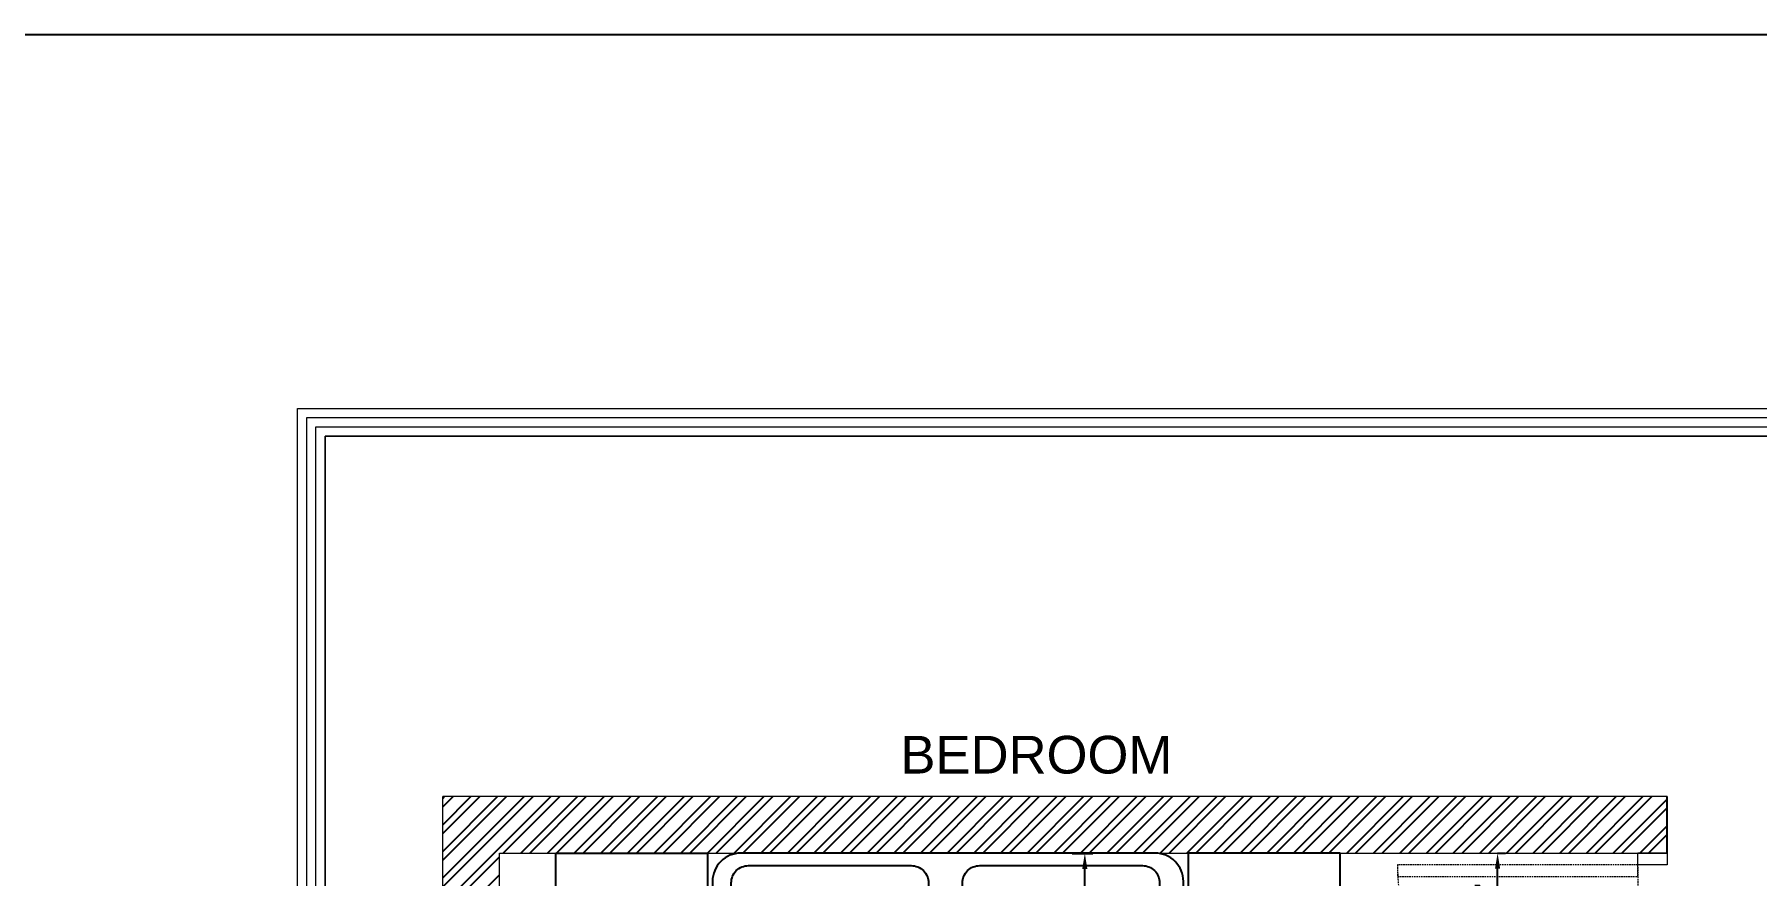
# Model space of a CAD drawing. Header units: inches. Extents: x 213 to 17763, y -4830 to 1802.
# Drawn here: x 11528.9 to 11803.4, y -3380.1 to -3246 of the extents above; entities that cross this region are included whole.
import ezdxf

# ---------------------------------------------------------------- set-up
doc = ezdxf.new("R2010")
doc.units = ezdxf.units.IN
doc.header["$MEASUREMENT"] = 0
for name, pattern in [('ACAD_ISO02W100', [15, 12, -3]), ('AUDIT_D_060311083008-3', [0]), ('DASHED2', [0.375, 0.25, -0.125]), ('HIDDEN', [0.375, 0.25, -0.125])]:
    doc.linetypes.add(name, pattern=pattern)
for name, color, linetype in [('.', 30, 'Continuous'), ('A-Door-Frame', 1, 'Continuous'), ('A-Door-Swing', 8, 'HIDDEN'), ('PDF2_0', 7, 'Continuous'), ('PDF3_Text', 1, 'Continuous')]:
    doc.layers.add(name, color=color, linetype=linetype)
doc.layers.add('PDF2_MK. KITCHEN ESSENTAILS', color=7, linetype='Continuous', true_color=0x767676)
doc.layers.add('ROD', color=7, linetype='Continuous', lineweight=9)
doc.styles.add('PDF Arial', font='arial.ttf')
doc.styles.get("Standard").update_dxf_attribs({"font": 'arial.ttf'})
doc.dimstyles.new('ISO-25', dxfattribs={"dimtxt": 4.5, "dimasz": 2.5, "dimexe": 1.25, "dimexo": 0.625, "dimtad": 1, "dimdec": 0, "dimlunit": 4, "dimtxsty": 'Standard', "dimcen": 2.5, "dimadec": 0, "dimazin": 0, "dimtfac": 1, "dimtdec": 0, "dimtmove": 0, "dimatfit": 3, "dimfxl": 1, "dimarcsym": 0})

# ---------------------------------------------------------------- blocks, each defined once
blk = doc.blocks.new('reg')
at = {"layer": '.', "color": 0, "linetype": 'Continuous'}
for p, q in [((5298.14, -144.03), (5298.37, -143.8)), ((5298.14, -148.27), (5302.61, -143.8)), ((5298.14, -152.52), (5306.85, -143.8)), ((5298.14, -156.76), (5311.1, -143.8)), ((5298.14, -161), (5315.34, -143.8)), ((5298.14, -145.44), (5299.78, -143.8)), ((5298.14, -149.69), (5304.02, -143.8)), ((5298.14, -153.93), (5308.27, -143.8)), ((5298.14, -158.17), (5312.51, -143.8)), ((5307.75, -152.8), (5316.75, -143.8)), ((5310.58, -152.8), (5319.58, -143.8)), ((5311.99, -152.8), (5320.99, -143.8)), ((5314.82, -152.8), (5323.82, -143.8)), ((5316.24, -152.8), (5325.24, -143.8)), ((5319.07, -152.8), (5328.07, -143.8)), ((5320.48, -152.8), (5329.48, -143.8)), ((5323.31, -152.8), (5332.31, -143.8)), ((5324.72, -152.8), (5333.72, -143.8)), ((5327.55, -152.8), (5336.55, -143.8)), ((5328.97, -152.8), (5337.97, -143.8)), ((5331.79, -152.8), (5340.79, -143.8)), ((5333.21, -152.8), (5342.21, -143.8)), ((5336.04, -152.8), (5345.04, -143.8)), ((5337.45, -152.8), (5346.45, -143.8)), ((5340.28, -152.8), (5349.28, -143.8)), ((5341.69, -152.8), (5350.69, -143.8)), ((5344.52, -152.8), (5353.52, -143.8)), ((5345.94, -152.8), (5354.94, -143.8)), ((5348.76, -152.8), (5357.76, -143.8)), ((5350.18, -152.8), (5359.18, -143.8)), ((5353.01, -152.8), (5362.01, -143.8)), ((5354.42, -152.8), (5363.42, -143.8)), ((5357.25, -152.8), (5366.25, -143.8)), ((5358.66, -152.8), (5367.66, -143.8)), ((5361.49, -152.8), (5370.49, -143.8)), ((5362.91, -152.8), (5371.91, -143.8)), ((5365.73, -152.8), (5374.73, -143.8)), ((5367.15, -152.8), (5376.15, -143.8)), ((5369.98, -152.8), (5378.98, -143.8)), ((5371.39, -152.8), (5380.39, -143.8)), ((5374.22, -152.8), (5383.22, -143.8)), ((5375.63, -152.8), (5384.63, -143.8)), ((5378.46, -152.8), (5387.46, -143.8)), ((5379.88, -152.8), (5388.88, -143.8)), ((5382.71, -152.8), (5391.71, -143.8)), ((5384.12, -152.8), (5393.12, -143.8)), ((5386.95, -152.8), (5395.95, -143.8)), ((5388.36, -152.8), (5397.36, -143.8)), ((5391.19, -152.8), (5400.19, -143.8)), ((5392.6, -152.8), (5401.6, -143.8)), ((5395.43, -152.8), (5404.43, -143.8)), ((5396.85, -152.8), (5405.85, -143.8)), ((5399.68, -152.8), (5408.68, -143.8)), ((5401.09, -152.8), (5410.09, -143.8)), ((5403.92, -152.8), (5412.92, -143.8)), ((5405.33, -152.8), (5414.33, -143.8)), ((5408.16, -152.8), (5417.16, -143.8)), ((5409.58, -152.8), (5418.58, -143.8)), ((5412.4, -152.8), (5421.4, -143.8)), ((5413.82, -152.8), (5422.82, -143.8)), ((5416.65, -152.8), (5425.65, -143.8)), ((5418.06, -152.8), (5427.06, -143.8)), ((5420.89, -152.8), (5429.89, -143.8)), ((5422.3, -152.8), (5431.3, -143.8)), ((5425.13, -152.8), (5434.13, -143.8)), ((5426.55, -152.8), (5435.55, -143.8)), ((5429.37, -152.8), (5438.37, -143.8)), ((5430.79, -152.8), (5439.79, -143.8)), ((5433.62, -152.8), (5442.62, -143.8)), ((5435.03, -152.8), (5444.03, -143.8)), ((5437.86, -152.8), (5446.86, -143.8)), ((5439.27, -152.8), (5448.27, -143.8)), ((5442.1, -152.8), (5451.1, -143.8)), ((5443.52, -152.8), (5452.52, -143.8)), ((5446.35, -152.8), (5455.35, -143.8)), ((5447.76, -152.8), (5456.76, -143.8)), ((5450.59, -152.8), (5459.59, -143.8)), ((5452, -152.8), (5461, -143.8)), ((5454.83, -152.8), (5463.83, -143.8)), ((5456.24, -152.8), (5465.24, -143.8)), ((5459.07, -152.8), (5468.07, -143.8)), ((5460.49, -152.8), (5469.49, -143.8)), ((5463.32, -152.8), (5472.32, -143.8)), ((5464.73, -152.8), (5473.73, -143.8)), ((5467.56, -152.8), (5476.56, -143.8)), ((5468.97, -152.8), (5477.97, -143.8)), ((5471.8, -152.8), (5480.8, -143.8)), ((5473.22, -152.8), (5482.22, -143.8)), ((5476.04, -152.8), (5485.04, -143.8)), ((5477.46, -152.8), (5486.46, -143.8)), ((5480.29, -152.8), (5489.29, -143.8)), ((5481.7, -152.8), (5490.7, -143.8)), ((5484.53, -152.8), (5493.14, -144.19)), ((5485.94, -152.8), (5493.14, -145.61)), ((5488.77, -152.8), (5493.14, -148.43)), ((5490.19, -152.8), (5493.14, -149.85)), ((5298.14, -162.41), (5307.14, -153.41)), ((5493.01, -152.8), (5493.14, -152.68)), ((5298.14, -165.24), (5307.14, -156.24))]:
    blk.add_line(p, q, dxfattribs=at)
at = {"color": 0}
for p, q in [((5493.14, -152.8), (5493.14, -143.8)), ((5316.14, -152.8), (5340.31, -152.8)), ((5316.14, -167.65), (5316.14, -152.8)), ((5340.31, -152.8), (5340.31, -167.65)), ((5441.04, -152.8), (5416.87, -152.8)), ((5416.87, -152.8), (5416.87, -167.65)), ((5441.04, -167.65), (5441.04, -152.8))]:
    blk.add_line(p, q, dxfattribs=at)
for points in [[(5416.09, -157.3, 0.414214), (5411.59, -152.8), (5345.59, -152.8, 0.414214), (5341.09, -157.3), (5341.09, -229.3, 0.414214), (5345.59, -233.8), (5411.59, -233.8, 0.414214), (5416.09, -229.3)], [(5372.74, -154.79, -0.414214), (5375.48, -157.53), (5375.48, -167.17, -0.414214), (5372.74, -169.91), (5346.82, -169.91, -0.414214), (5344.08, -167.17), (5344.08, -157.53, -0.414214), (5346.82, -154.79)], [(5409.56, -154.79, -0.414214), (5412.3, -157.53), (5412.3, -167.17, -0.414214), (5409.56, -169.91), (5383.65, -169.91, -0.414214), (5380.91, -167.17), (5380.91, -157.53, -0.414214), (5383.65, -154.79)]]:
    blk.add_lwpolyline(points, format="xyb", close=True, dxfattribs=at)
at = {"layer": 'A-Door-Frame', "color": 0, "lineweight": 5}
blk.add_line((5493.14, -152.8), (5488.47, -152.8), dxfattribs=at)
blk.add_lwpolyline([(5493.14, -152.8), (5493.14, -154.67), (5488.47, -154.67), (5488.47, -152.8)], dxfattribs=at)
at = {"layer": 'A-Door-Swing', "color": 0, "linetype": 'DASHED2', "lineweight": 5}
blk.add_line((5488.47, -155.01), (5488.47, -193.28), dxfattribs=at)
blk.add_lwpolyline([(5488.47, -154.67), (5450.2, -154.67), (5450.2, -156.53), (5488.47, -156.53)], close=True, dxfattribs=at)
blk.add_arc((5488.47, -154.67), 38.27, 180, 270, dxfattribs=at)
at = {"layer": 'ROD', "color": 0}
for p, q in [((5298.14, -348.8), (5298.14, -143.8)), ((5493.14, -143.8), (5298.14, -143.8)), ((5307.14, -339.8), (5307.14, -152.8)), ((5307.14, -152.8), (5493.14, -152.8)), ((5316.14, -339.8), (5316.14, -152.8))]:
    blk.add_line(p, q, dxfattribs=at)
blk = doc.blocks.new('*D1020')
at = {"color": 0, "linetype": 'ACAD_ISO02W100', "lineweight": -2, "transparency": 16777216}
for p, q in [((11761.74, -3392.55), (11761.74, -3395.8)), ((11779.74, -3394.55), (11779.74, -3393.3))]:
    blk.add_line(p, q, dxfattribs=at)
at = {"color": 0, "linetype": 'AUDIT_D_060311083008-3', "lineweight": -2, "transparency": 16777216}
blk.add_line((11764.24, -3394.55), (11777.24, -3394.55), dxfattribs=at)
at = {"color": 0, "transparency": 16777216}
for points in [[(11764.24, -3394.13), (11764.24, -3394.97), (11761.74, -3394.55)], [(11777.24, -3394.13), (11777.24, -3394.97), (11779.74, -3394.55)]]:
    blk.add_solid(points, dxfattribs=at)
at = {"layer": 'Defpoints', "color": 0, "transparency": 16777216}
for p in [(11761.74, -3371.48), (11779.74, -3394.55), (11779.74, -3394.55)]:
    blk.add_point(p, dxfattribs=at)
at = {"color": 0, "lineweight": 5, "transparency": 16777216, "insert": (11770.74, -3392.39), "char_height": 3, "attachment_point": 5}
blk.add_mtext('1\'-6"', dxfattribs=at)
blk = doc.blocks.new('*D1023')
at = {"color": 0, "linetype": 'ACAD_ISO02W100', "lineweight": -2, "transparency": 16777216}
for p, q in [((11761.95, -3376.36), (11763.2, -3376.36)), ((11761.95, -3394.36), (11763.2, -3394.36))]:
    blk.add_line(p, q, dxfattribs=at)
at = {"color": 0, "linetype": 'AUDIT_D_060311083008-3', "lineweight": -2, "transparency": 16777216}
blk.add_line((11761.95, -3391.86), (11761.95, -3378.86), dxfattribs=at)
at = {"color": 0, "transparency": 16777216}
for points in [[(11761.54, -3378.86), (11762.37, -3378.86), (11761.95, -3376.36)], [(11761.54, -3391.86), (11762.37, -3391.86), (11761.95, -3394.36)]]:
    blk.add_solid(points, dxfattribs=at)
at = {"layer": 'Defpoints', "color": 0, "transparency": 16777216}
for p in [(11761.95, -3376.36), (11761.95, -3376.36), (11761.95, -3394.36)]:
    blk.add_point(p, dxfattribs=at)
at = {"color": 0, "lineweight": 5, "transparency": 16777216, "insert": (11759.8, -3385.36), "char_height": 3, "attachment_point": 5, "rotation": 90}
blk.add_mtext('1\'-6"', dxfattribs=at)
blk = doc.blocks.new('*D1136')
at = {"color": 0, "linetype": 'ACAD_ISO02W100', "lineweight": -2, "transparency": 16777216}
for p, q in [((11694.21, -3376.4), (11697.46, -3376.4)), ((11696.21, -3458.16), (11697.46, -3458.16))]:
    blk.add_line(p, q, dxfattribs=at)
at = {"color": 0, "linetype": 'AUDIT_D_060311083008-3', "lineweight": -2, "transparency": 16777216}
blk.add_line((11696.21, -3455.66), (11696.21, -3378.9), dxfattribs=at)
at = {"color": 0, "transparency": 16777216}
for points in [[(11695.79, -3378.9), (11696.62, -3378.9), (11696.21, -3376.4)], [(11695.79, -3455.66), (11696.62, -3455.66), (11696.21, -3458.16)]]:
    blk.add_solid(points, dxfattribs=at)
at = {"layer": 'Defpoints', "color": 0, "transparency": 16777216}
for p in [(11693, -3376.4), (11696.21, -3376.4), (11696.21, -3458.16)]:
    blk.add_point(p, dxfattribs=at)
at = {"color": 0, "lineweight": 5, "transparency": 16777216, "insert": (11694.05, -3417.28), "char_height": 3, "attachment_point": 5, "rotation": 90}
blk.add_mtext('6\'-10"', dxfattribs=at)

msp = doc.modelspace()

# ---------------------------------------------------------------- linework, layer by layer
msp.add_line((10883.5, -3246), (15562, -3246))
at = {"layer": 'PDF2_0', "lineweight": 5}
msp.add_lwpolyline([(11965.31, -3647.43), (11570.83, -3647.43), (11570.83, -3305.57), (12052.97, -3305.57), (12052.97, -3559.77, -0.414214)], format="xyb", close=True, dxfattribs=at)
for points in [[(11965.31, -3645.98), (11572.28, -3645.98), (11572.28, -3307.01), (12051.52, -3307.01), (12051.52, -3559.77, -0.414214), (11965.31, -3645.98)], [(11965.31, -3644.52), (11573.74, -3644.52), (11573.74, -3308.48), (12050.06, -3308.48), (12050.06, -3559.77, -0.414214), (11965.31, -3644.52)]]:
    msp.add_lwpolyline(points, format="xyb", dxfattribs=at)
msp.add_lwpolyline([(11575.2, -3309.94), (11968.09, -3309.94), (11968.09, -3633.86), (11575.2, -3633.86)], close=True, dxfattribs=at)
at = {"layer": 'PDF2_MK. KITCHEN ESSENTAILS', "lineweight": 5}
msp.add_lwpolyline([(11575.2, -3633.86), (11968.09, -3633.86), (11968.09, -3309.94), (11575.2, -3309.94)], close=True, dxfattribs=at)

# ---------------------------------------------------------------- block references
at = {"lineweight": 5}
msp.add_blockref('reg', (6295.82, -3223.56), dxfattribs=at)

# ---------------------------------------------------------------- texts
at = {"layer": 'PDF3_Text', "lineweight": 5, "insert": (11666.83, -3363.77), "char_height": 6, "attachment_point": 7, "style": 'PDF Arial'}
msp.add_mtext_dynamic_manual_height_columns('BEDROOM', width=114.7518, gutter_width=49.21, heights=[0], dxfattribs=at)

# ---------------------------------------------------------------- dimensions: what is measured, and where the dimension line sits
at = {"lineweight": 5}
dim = msp.add_linear_dim(base=(11779.74, -3394.55), p1=(11761.74, -3371.48), p2=(11779.74, -3394.55), dimstyle='ISO-25', override={"dimtxt": 3, "dimtmove": 1, "dimfxl": 2, "dimfxlon": 1, "dimarcsym": 2}, dxfattribs=at)
dim.commit()
dim.dimension.update_dxf_attribs({"geometry": '*D1020', "text_midpoint": (11770.74, -3392.39)})
for base, p1, p2, picture, middle in [((11696.21, -3376.4), (11696.21, -3458.16), (11693, -3376.4), '*D1136', (11694.05, -3417.28)), ((11761.95, -3376.36), (11761.95, -3394.36), (11761.95, -3376.36), '*D1023', (11759.8, -3385.36))]:
    dim = msp.add_linear_dim(base=base, p1=p1, p2=p2, angle=90, dimstyle='ISO-25', override={"dimtxt": 3, "dimtmove": 1, "dimfxl": 2, "dimfxlon": 1, "dimarcsym": 2}, dxfattribs=at)
    dim.commit()
    dim.dimension.update_dxf_attribs({"geometry": picture, "text_midpoint": middle})

doc.saveas('drawing.dxf')
